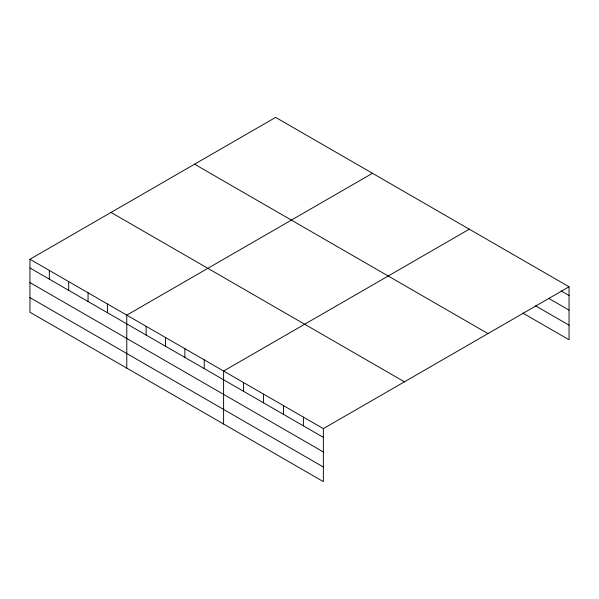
<?xml version="1.0" encoding="UTF-8"?>
<svg xmlns="http://www.w3.org/2000/svg" width="599" height="599" viewBox="0 0 599 599"><rect width="100%" height="100%" fill="white"/><g stroke="black" fill="none" stroke-linecap="round" stroke-linejoin="round"><path stroke-width="0.9" d="M323.355 451.968L323.355 428.637L29.95 259.24L29.95 312.214L323.355 481.611L323.355 451.968L29.95 282.571M522.762 313.037L569.05 339.76L569.05 286.786L275.645 117.389L29.95 259.24M372.466 173.291L126.771 315.141L126.771 368.115M469.294 229.192L223.599 371.043L223.599 424.017M323.355 428.637L569.05 286.786M561.068 290.912L569.05 295.524M549.096 298.602L569.05 310.117M535.528 305.812L569.05 325.16M194.563 164.201L487.968 333.598M111.032 212.428L404.437 381.825M29.95 267.978L323.355 437.375M29.95 297.613L323.355 467.01M303.401 417.114L303.401 425.852M283.454 405.598L283.454 414.336M263.5 394.082L263.5 402.813M243.546 382.559L243.546 391.297M204.237 359.864L204.237 368.595M184.866 348.678L184.866 357.416M165.504 337.499L165.504 346.237M146.141 326.32L146.141 335.058M107.408 303.963L107.408 312.693M88.046 292.776L88.046 301.514M68.683 281.597L68.683 290.335M49.313 270.419L49.313 279.156"/></g></svg>
